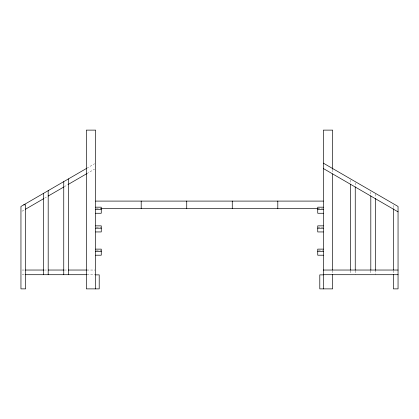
<?xml version="1.0" encoding="UTF-8"?>
<svg xmlns="http://www.w3.org/2000/svg" width="419" height="419" viewBox="0 0 419 419"><rect width="100%" height="100%" fill="white"/><g stroke="black" fill="none" stroke-linecap="round" stroke-linejoin="round"><path stroke-width="0.31" stroke-dasharray="2.1 1.57" d="M86.869 168.218L94.553 163.766M21.987 211.249L24.58 209.746M44.555 198.161L47.672 196.354M64.269 186.727L67.386 184.92M86.869 173.618L94.563 169.156M96.281 208.568L101.262 208.568M317.738 208.568L322.719 208.568M96.281 227.245L101.262 227.245M317.738 227.245L322.719 227.245M96.281 250.51L101.262 250.51M318.361 250.51L322.719 250.51M22.118 270.035L24.847 270.035M44.335 270.035L47.604 270.035M64.337 270.035L67.836 270.035M86.943 270.035L95.04 270.035M22.118 274.707L24.847 274.707M86.943 274.707L95.04 274.707M393.378 205.446L393.378 208.741M393.378 270.622L393.378 274.12M375.482 194.018L375.482 197.564M375.482 270.035L375.482 274.707M370.81 191.855L370.81 194.856M370.81 270.622L370.81 274.12M355.249 182.831L355.249 186.183M355.249 270.622L355.249 274.707M350.577 180.118L350.577 183.48M350.577 270.622L350.577 274.12M332.681 169.737L332.681 172.738M332.681 270.585L332.681 274.12"/><path stroke-width="0.63" d="M323.342 163.143L398.05 206.457L398.05 288.88L393.378 288.88L393.378 274.545M86.597 168.38L20.95 206.457L20.95 288.88L25.622 288.88L25.622 204.828L23.752 204.828M25.48 209.228L43.592 198.721M48.117 196.097L63.751 187.026M67.925 184.606L86.602 173.775M95.658 201.094L323.342 201.094M95.658 207.18L101.262 207.18L101.262 213.266L95.658 213.266M323.342 207.18L317.738 207.18L317.738 213.266L323.342 213.266M100.864 208.568L318.136 208.568M95.658 209.531L101.262 209.531M317.738 209.531L323.342 209.531M95.658 225.857L101.262 225.857L101.262 231.943L95.658 231.943M323.342 225.857L317.738 225.857L317.738 231.943L323.342 231.943M95.658 228.208L101.262 228.208M317.738 228.208L323.342 228.208M95.658 249.122L101.262 249.122L101.262 255.208L95.658 255.208M323.342 249.122L317.738 249.122L317.738 255.208L323.342 255.208M95.658 251.473L101.262 251.473M317.738 251.473L323.342 251.473M25.496 270.035L43.686 270.035M48.19 270.035L63.829 270.035M68.376 270.035L86.565 270.035M323.342 270.035L398.05 270.035M25.496 274.707L86.565 274.707M323.342 274.707L398.05 274.707M95.658 274.869L99.209 274.869L99.209 288.88L86.319 288.88L86.319 130.12L95.658 130.12L95.658 288.88M323.342 274.869L319.791 274.869L319.791 288.88L332.681 288.88L332.681 274.508M323.342 168.522L398.05 211.852M393.378 208.741L393.378 270.035M375.482 198.569L375.482 270.15M370.81 195.867L370.81 270.145M355.249 186.837L355.249 270.15M350.577 184.135L350.577 270.145M332.681 169.318L332.681 130.12L323.342 130.12L323.342 288.88M332.681 173.895L332.681 270.035M277.802 201.094L277.802 208.568M232.267 201.094L232.267 208.568M186.733 201.094L186.733 208.568M141.198 201.094L141.198 208.568M68.423 178.918L68.423 274.707M63.751 181.631L63.751 274.707M48.19 190.655L48.19 274.707M43.518 193.363L43.518 274.707"/></g></svg>
